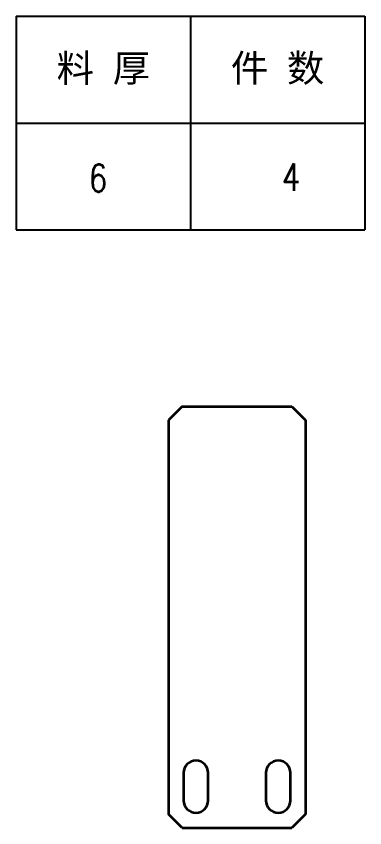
# Model space of a CAD drawing. Header units: millimetres. Extents: x 1333 to 38145, y -42879 to -3789.
# Drawn here: x 20614 to 20741, y -4084.7 to -3788.5 of the extents above; entities that cross this region are included whole.
import ezdxf
from ezdxf.enums import TextEntityAlignment as Align

# ---------------------------------------------------------------- set-up
doc = ezdxf.new("R2010")
doc.units = ezdxf.units.MM
doc.header["$LTSCALE"] = 0.5
doc.layers.add('粗实线', color=7, linetype='Continuous', lineweight=35)
doc.styles.add('DIM', font='romans.shx', dxfattribs={"width": 0.8, "bigfont": 'bigfont.shx'})
doc.styles.get("Standard").update_dxf_attribs({"font": 'simplex.shx'})

# ---------------------------------------------------------------- blocks, each defined once
blk = doc.blocks.new('*T121')
at = {"color": 0, "linetype": 'ByBlock', "lineweight": -2, "transparency": 16777216}
for p, q in [((0, 0), (127, 0)), ((0, 0), (0, -78)), ((63.5, 0), (63.5, -78)), ((127, 0), (127, -78)), ((0, -39), (127, -39)), ((0, -78), (127, -78))]:
    blk.add_line(p, q, dxfattribs=at)
at = {"color": 0, "transparency": 16777216, "char_height": 10, "width": 60.5, "attachment_point": 5}
for s, insert in [('{\\fSimSun|b0|i0|c134|p2;料 厚}', (31.75, -19.5)), ('{\\fSimSun|b0|i0|c134|p2;件 数}', (95.25, -19.5))]:
    blk.add_mtext(s, dxfattribs=dict(at, insert=insert))
blk = doc.blocks.new('拆图参数')
blk.add_blockref('*T121', (-63.5, 78))
at = {"style": 'DIM', "width": 0.8}
blk.add_attdef('6', text='', height=10, dxfattribs=at).set_placement((-37.13, 18.91), align=Align.MIDDLE_LEFT)
blk.add_attdef('1', text='', height=10, dxfattribs=at).set_placement((36.65, 19.27), align=Align.MIDDLE_CENTER)

msp = doc.modelspace()

# ---------------------------------------------------------------- linework, layer by layer
at = {"layer": '粗实线', "lineweight": 35}
for p, q in [((20674.515, -3930.915), (20669.515, -3935.915)), ((20674.515, -3930.915), (20714.515, -3930.915)), ((20714.515, -3930.915), (20719.515, -3935.915)), ((20669.515, -3935.915), (20669.515, -4079.695)), ((20719.515, -3935.915), (20719.515, -4079.695)), ((20674.515, -4084.695), (20714.515, -4084.695))]:
    msp.add_line(p, q, dxfattribs=at)
at = {"layer": '粗实线', "lineweight": 35, "ltscale": 0.25}
for p, q in [((20675.015, -4064.695), (20675.015, -4074.695)), ((20684.015, -4074.695), (20684.015, -4064.695)), ((20705.015, -4064.695), (20705.015, -4074.695)), ((20714.015, -4074.695), (20714.015, -4064.695))]:
    msp.add_line(p, q, dxfattribs=at)
at = {"layer": '粗实线', "lineweight": 35, "ltscale": 0.176777}
for p, q in [((20674.515, -4084.695), (20669.515, -4079.695)), ((20719.515, -4079.695), (20714.515, -4084.695))]:
    msp.add_line(p, q, dxfattribs=at)
at = {"layer": '粗实线', "lineweight": 35}
for centre, start, end in [((20679.515, -4064.695), 360, 180), ((20709.515, -4064.695), 360, 180), ((20679.515, -4074.695), 180, 360), ((20709.515, -4074.695), 180, 360)]:
    msp.add_arc(centre, 4.5, start, end, dxfattribs=at)

# ---------------------------------------------------------------- block references
msp.add_blockref('拆图参数', (20677.548, -3866.549)).add_auto_attribs({'1': '4', '6': '6'})

doc.saveas('drawing.dxf')
